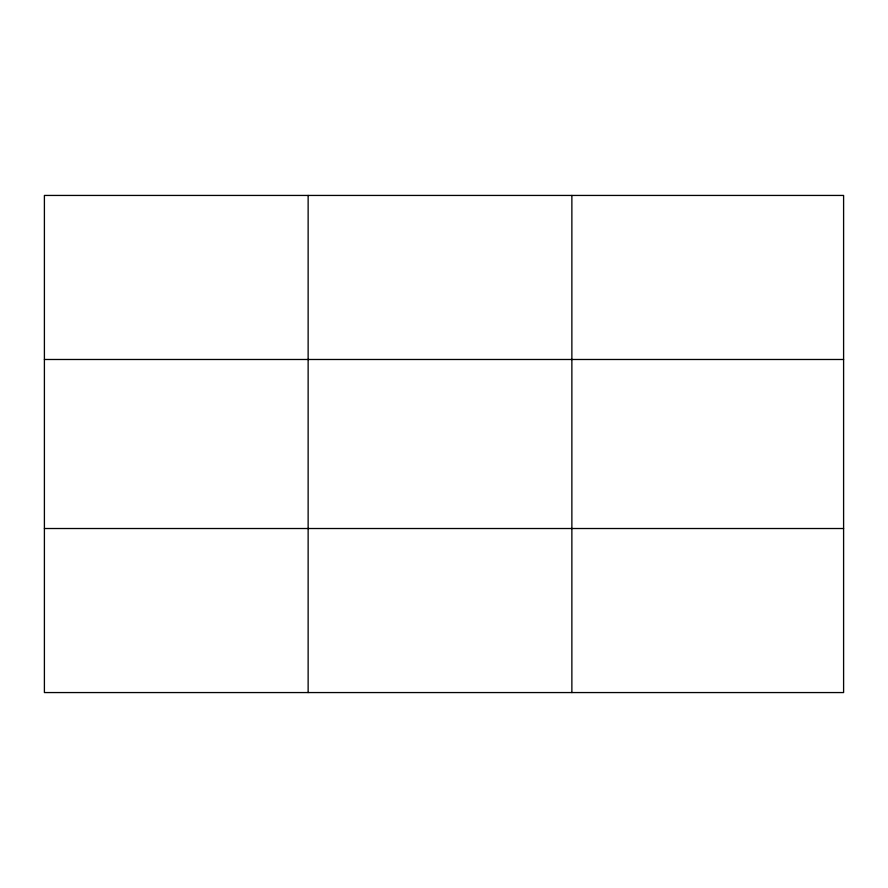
<?xml version="1.0" encoding="UTF-8"?>
<svg xmlns="http://www.w3.org/2000/svg" width="888" height="888" viewBox="0 0 888 888"><rect width="100%" height="100%" fill="white"/><g stroke="black" fill="none" stroke-linecap="round" stroke-linejoin="round"><path stroke-width="1.33" d="M308.136 692.562L308.136 195.438M571.872 692.562L571.872 195.438M843.6 359.485L843.6 195.438L44.4 195.438L44.4 692.562L843.6 692.562L843.6 359.485L44.4 359.485M44.4 528.515L843.6 528.515"/></g></svg>
